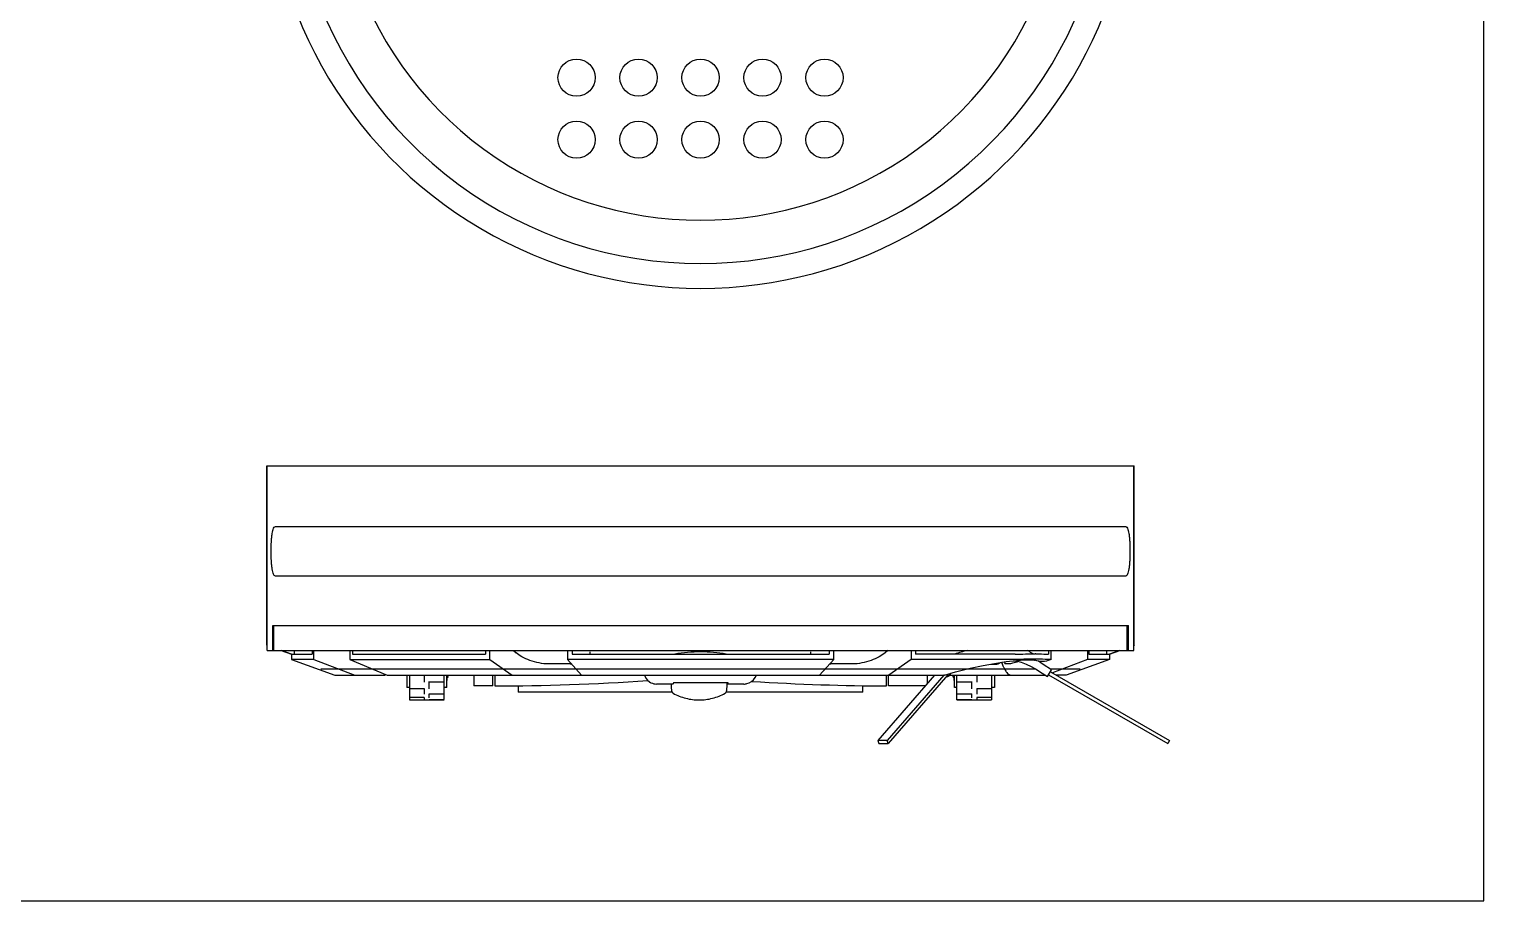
# Model space of a CAD drawing. Header units: millimetres. Extents: x 0 to 1189, y 0 to 841.
# Drawn here: x 602 to 1189, y 0 to 352 of the extents above; entities that cross this region are included whole.
import ezdxf

# ---------------------------------------------------------------- set-up
doc = ezdxf.new("R2010")
doc.units = ezdxf.units.MM
doc.header["$LTSCALE"] = 65.395
doc.layers.get('0').update_dxf_attribs({"linetype": 'CONTINUOUS'})
doc.layers.add('02___PRT_ALL_AXES', color=7, linetype='CONTINUOUS')
doc.layers.add('03___PRT_ALL_CURVES', color=7, linetype='CONTINUOUS')

msp = doc.modelspace()

# ---------------------------------------------------------------- linework, layer by layer
at = {"color": 7, "linetype": 'Continuous'}
for p, q in [((1189, 0), (1189, 841)), ((698.1, 103.19), (698.1, 175.56)), ((698.1, 175.56), (1048.01, 175.56)), ((698.3, 101.06), (698.3, 175.56)), ((1047.81, 101.06), (1047.81, 175.56)), ((1048.01, 103.19), (1048.01, 175.56)), ((701.59, 151.06), (1044.52, 151.06)), ((1044.52, 131.06), (701.59, 131.06)), ((700.49, 101.06), (700.49, 111.06)), ((700.49, 111.06), (1045.61, 111.06)), ((700.99, 101.06), (700.99, 111.06)), ((1045.13, 101.06), (1045.13, 111.06)), ((1045.61, 101.06), (1045.61, 111.06)), ((698.05, 103.19), (698.3, 103.1)), ((698.3, 103.12), (698.1, 103.19)), ((698.3, 101.06), (1047.81, 101.06)), ((703.9, 101.06), (708.05, 99.55)), ((708.06, 99.57), (703.95, 101.06)), ((709.24, 99.55), (709.24, 101.06)), ((716.4, 101.06), (716.4, 99.55)), ((717.04, 97.43), (717.04, 101.06)), ((731.62, 101.06), (731.62, 97.43)), ((732.66, 101.06), (732.66, 99.55)), ((786.36, 101.06), (786.36, 99.55)), ((788.07, 97.43), (788.07, 101.06)), ((797.57, 101.06), (798.63, 100.11)), ((819.33, 101.06), (819.33, 97.43)), ((821.23, 101.06), (821.23, 99.55)), ((828.55, 99.55), (828.55, 100.49)), ((917.55, 99.55), (917.55, 100.49)), ((924.88, 101.06), (924.88, 99.55)), ((926.77, 97.43), (926.77, 101.06)), ((948.54, 101.06), (947.48, 100.11)), ((958.03, 101.06), (958.03, 97.43)), ((959.74, 101.06), (959.74, 99.55)), ((1013.45, 101.06), (1013.45, 99.56)), ((1014.49, 97.43), (1014.49, 101.06)), ((1029.06, 101.06), (1029.06, 97.43)), ((1029.7, 101.06), (1029.7, 99.55)), ((1036.86, 99.55), (1036.86, 101.06)), ((1042.21, 101.06), (1038.05, 99.55)), ((1038.05, 99.57), (1042.16, 101.06)), ((1048.05, 103.19), (1047.81, 103.1)), ((1047.81, 103.12), (1048.01, 103.19)), ((708.05, 99.55), (708.05, 97.43)), ((708.05, 99.55), (716.4, 99.55)), ((717.04, 97.43), (708.05, 97.43)), ((717.04, 97.43), (733.57, 91.06)), ((731.62, 97.43), (746.6, 91.06)), ((731.62, 97.43), (788.07, 97.43)), ((732.66, 99.55), (786.36, 99.55)), ((788.07, 97.43), (797.07, 91.06)), ((820.45, 95.6), (811.75, 95.6)), ((819.33, 97.43), (825.02, 91.06)), ((926.77, 97.43), (819.33, 97.43)), ((821.23, 99.55), (924.88, 99.55)), ((926.77, 97.43), (921.08, 91.06)), ((934.36, 95.6), (925.65, 95.6)), ((958.03, 97.43), (949.03, 91.06)), ((1000.7, 97.43), (958.03, 97.43)), ((1000.01, 99.55), (959.74, 99.55)), ((990.08, 95.56), (992.5, 95.56)), ((997.22, 95.6), (995.98, 95.6)), ((1005.98, 97.27), (1005.97, 97.27)), ((1014.49, 97.43), (1013.36, 97.43)), ((1014.49, 97.43), (1014.01, 97.22)), ((1029.06, 97.43), (1014.97, 92)), ((1038.05, 97.43), (1029.06, 97.43)), ((1029.7, 99.55), (1038.05, 99.55)), ((1038.05, 99.55), (1038.05, 97.43)), ((725.53, 91.06), (745.89, 91.06)), ((746.6, 91.06), (971.16, 91.06)), ((754.55, 91.06), (754.55, 86.06)), ((755.65, 91.06), (755.65, 81.06)), ((761.65, 91.06), (761.65, 88.27)), ((763.65, 85.56), (763.65, 88.47)), ((763.65, 88.37), (769.65, 88.37)), ((769.65, 88.37), (769.65, 91.06)), ((769.65, 81.21), (769.65, 88.36)), ((770.66, 86.06), (770.66, 91.06)), ((770.84, 91.06), (770.84, 90.53)), ((771.14, 90.45), (770.84, 90.45)), ((771.14, 90.06), (770.84, 90.06)), ((771.14, 90.53), (771.14, 91.06)), ((781.65, 91.06), (781.61, 86.73)), ((789.3, 86.73), (789.3, 91.06)), ((790.05, 91.06), (790.05, 86.73)), ((862.19, 88.15), (884.16, 88.15)), ((967.38, 91.06), (944.57, 64.72)), ((948.05, 86.73), (948.05, 91.06)), ((971.18, 91.05), (948.38, 64.72)), ((972.76, 91.26), (948.73, 63.51)), ((948.8, 88.23), (948.8, 91.06)), ((948.8, 86.73), (948.8, 88.23)), ((964.59, 87.84), (964.56, 91.06)), ((971.49, 91.12), (971.16, 91.06)), ((972.16, 90.56), (972.79, 90.56)), ((972.7, 91.47), (972.76, 91.26)), ((973.29, 90.78), (974.17, 91.89)), ((973.29, 90.78), (974.12, 91.88)), ((973.4, 91.43), (973.34, 91.65)), ((973.52, 91.06), (1012.23, 91.06)), ((975.26, 90.45), (974.96, 90.45)), ((975.26, 90.06), (974.96, 90.06)), ((974.97, 90.53), (974.97, 91.06)), ((975.27, 91.06), (975.27, 90.53)), ((975.44, 86.06), (975.44, 91.06)), ((976.45, 88.37), (976.45, 91.06)), ((976.45, 88.37), (982.45, 88.37)), ((976.45, 81.12), (976.45, 88.36)), ((982.45, 85.56), (982.45, 88.47)), ((984.45, 91.06), (984.45, 88.27)), ((990.45, 91.06), (990.45, 81.06)), ((991.55, 91.06), (991.55, 86.06)), ((1013.05, 90.56), (1014.55, 93.16)), ((1013.55, 91.06), (1013.34, 91.06)), ((1013.45, 91.26), (1061.52, 63.51)), ((1014.15, 92.47), (1062.22, 64.72)), ((1020.58, 91.06), (1016.59, 91.06)), ((755.65, 86.06), (754.55, 86.06)), ((761.65, 85.61), (755.65, 85.61)), ((761.65, 85.67), (761.65, 83.4)), ((763.65, 81.96), (763.65, 83.52)), ((763.65, 83.49), (769.65, 83.49)), ((770.66, 86.06), (769.65, 86.06)), ((789.3, 86.73), (781.61, 86.73)), ((790.05, 86.73), (790.49, 86.73)), ((799.55, 86.87), (799.55, 84.26)), ((861.54, 84.26), (799.55, 84.26)), ((861.91, 87.47), (855.32, 87.47)), ((938.55, 84.26), (883.42, 84.26)), ((883.82, 87.47), (883.82, 87.48)), ((890.47, 87.47), (883.82, 87.47)), ((883.82, 87.47), (883.82, 87.47)), ((938.55, 84.26), (938.55, 86.9)), ((963.63, 86.73), (948.8, 86.73)), ((976.45, 86.06), (975.44, 86.06)), ((976.45, 83.49), (982.45, 83.49)), ((982.45, 81.96), (982.45, 83.52)), ((984.45, 85.67), (984.45, 83.4)), ((990.45, 85.61), (984.45, 85.61)), ((991.55, 86.06), (990.45, 86.06)), ((761.65, 82), (755.65, 82)), ((755.65, 81.06), (763.65, 81.06)), ((761.65, 82.01), (761.65, 81.18)), ((763.65, 81.06), (763.65, 81.21)), ((763.65, 81.21), (769.65, 81.21)), ((763.65, 81.12), (769.65, 81.12)), ((976.45, 81.21), (982.45, 81.21)), ((976.45, 81.12), (982.45, 81.12)), ((982.45, 81.06), (982.45, 81.21)), ((982.45, 81.06), (990.45, 81.06)), ((984.45, 82.01), (984.45, 81.18)), ((990.45, 82), (984.45, 82)), ((948.38, 64.72), (944.57, 64.72)), ((944.57, 64.72), (944.92, 63.51)), ((948.73, 63.51), (948.38, 64.72)), ((1062.22, 64.72), (1061.52, 63.51)), ((944.92, 63.51), (948.73, 63.51)), ((0, 0), (1189, 0))]:
    msp.add_line(p, q, dxfattribs=at)
for points in [[(971.49, 91.12), (975.83, 92.38), (981.8, 93.88), (987, 95)], [(987, 95), (991.56, 95.84), (996.37, 96.56), (1000.5, 97.01), (1003.84, 97.24), (1005.97, 97.27)], [(999.26, 96.88), (1000.39, 96.79), (1002.38, 96.32), (1004.4, 95.56), (1006.46, 94.54), (1008.57, 93.31), (1010.78, 91.94), (1013.05, 90.56)], [(1005.98, 97.27), (1006.9, 97.24), (1007.68, 97.18), (1007.9, 97.15)], [(1014.55, 93.16), (1011.28, 95.34), (1009.37, 96.74)], [(850.47, 91.06), (850.54, 90.83), (851.02, 89.88), (851.67, 89.05), (852.45, 88.39), (853.07, 88.02)], [(891.79, 87.66), (892.64, 87.97), (893.57, 88.5), (894.4, 89.21), (895.08, 90.08), (895.57, 91.06)]]:
    msp.add_lwpolyline(points, dxfattribs=at)
for centre, radius, start, end in [((873.05, 422.11), 165, 161, 19), ((873.05, 422.11), 147.53, 161, 19), ((873.05, 422.11), 175, 178.69027, 1.30973), ((1006.32, 4.1), 100.3, 104.81305, 107.85733), ((992.04, 79.56), 25.09, 56.06936, 59.08993), ((1010.76, 107.38), 8.44, 236.06608, 240.33059), ((1010.69, 107.26), 8.29, 240.33257, 243.80741), ((1010.64, 107.16), 8.18, 243.81095, 246.4857), ((820.46, 111.81), 16.21, 269.99141, 271.77375), ((925.65, 111.8), 16.2, 268.22556, 270.00855), ((992.5, 97.56), 2, 270, 302.62043), ((987.92, 104.72), 10.5, 302.62043, 305.5154), ((969.51, 85.39), 28.38, 21.09646, 22.97497), ((1007.55, -46.04), 143.56, 90.62637, 90.83084), ((1007.33, -22.18), 119.7, 89.73264, 90.64579), ((1007.35, 6.53), 93.15, 89.43356, 89.60269), ((139.53, 119.8), 632.03, 356.94035, 357.33849), ((731.18, 92.53), 40.04, 356.76156, 357.10067), ((680.35, 95.15), 90.94, 357.07263, 357.42661), ((855.32, 92.39), 4.91, 242.8321, 270.00407), ((807.55, 91.29), 76.37, 357.12934, 357.63912), ((1065.76, 95.15), 90.94, 182.57339, 182.92737), ((1014.93, 92.53), 40.04, 182.89933, 183.23844), ((1606.57, 119.8), 632.03, 182.66151, 183.05965), ((890.47, 92.23), 4.76, 270.03949, 286.07144)]:
    msp.add_arc(centre, radius, start, end, dxfattribs=at)
for centre, major_axis, start_param, end_param in [((843.51, 100.73), (113.16, 6.64), -2.064813, -1.504047), ((896.8, 100.73), (113.16, -6.64), -1.591951, -1.094321)]:
    msp.add_ellipse(centre, major_axis=major_axis, ratio=0.10893, start_param=start_param, end_param=end_param, dxfattribs=at)
for points, knots in [([(701.59, 131.06), (701.24, 131.06), (700.81, 131.82), (700.52, 132.8), (700.27, 134.05), (700.08, 135.54), (699.9, 137.91), (699.82, 141.06), (699.9, 144.22), (700.08, 146.59), (700.27, 148.08), (700.52, 149.33), (700.81, 150.31), (701.24, 151.06), (701.59, 151.06)], [0, 0, 0, 0, 0.050279, 0.096583, 0.157294, 0.230774, 0.314517, 0.5, 0.685483, 0.769226, 0.842706, 0.903417, 0.949721, 1, 1, 1, 1]), ([(701.59, 131.06), (701.24, 131.06), (700.81, 131.82), (700.52, 132.8), (700.27, 134.05), (700.08, 135.54), (699.9, 137.91), (699.82, 141.06), (699.9, 144.21), (700.08, 146.59), (700.27, 148.08), (700.52, 149.33), (700.81, 150.31), (701.24, 151.06), (701.59, 151.06)], [0, 0, 0, 0, 0.050278, 0.096587, 0.157298, 0.23077, 0.314512, 0.499981, 0.685474, 0.769228, 0.842705, 0.903415, 0.949723, 1, 1, 1, 1]), ([(1044.52, 151.06), (1044.87, 151.06), (1045.3, 150.31), (1045.59, 149.33), (1045.84, 148.08), (1046.02, 146.59), (1046.21, 144.22), (1046.29, 141.06), (1046.21, 137.91), (1046.02, 135.54), (1045.84, 134.05), (1045.59, 132.8), (1045.3, 131.82), (1044.87, 131.06), (1044.52, 131.06)], [0, 0, 0, 0, 0.050279, 0.096583, 0.157294, 0.230774, 0.314517, 0.5, 0.685483, 0.769226, 0.842706, 0.903417, 0.949721, 1, 1, 1, 1]), ([(1044.52, 151.06), (1044.87, 151.06), (1045.3, 150.31), (1045.59, 149.33), (1045.84, 148.08), (1046.02, 146.59), (1046.21, 144.21), (1046.29, 141.06), (1046.21, 137.91), (1046.02, 135.54), (1045.84, 134.05), (1045.59, 132.8), (1045.3, 131.82), (1044.87, 131.06), (1044.52, 131.06)], [0, 0, 0, 0, 0.050276, 0.096583, 0.157293, 0.23077, 0.314525, 0.500019, 0.68549, 0.769232, 0.842705, 0.903415, 0.949724, 1, 1, 1, 1]), ([(811.75, 95.6), (810.49, 95.6), (807.93, 95.89), (804.31, 96.89), (801.15, 98.28), (799.34, 99.46), (798.63, 100.11)], [0, 0, 0, 0, 0.267896, 0.544867, 0.796067, 1, 1, 1, 1]), ([(883.45, 99.56), (880.02, 100.17), (873.05, 100.7), (866.08, 100.17), (862.66, 99.56)], [0, 0, 0, 0, 0.5, 1, 1, 1, 1]), ([(947.48, 100.11), (946.77, 99.46), (944.96, 98.28), (941.8, 96.89), (938.18, 95.89), (935.62, 95.6), (934.36, 95.6)], [0, 0, 0, 0, 0.203939, 0.455148, 0.732121, 1, 1, 1, 1]), ([(995.38, 94.22), (995.31, 94.4), (995.02, 95.1), (994.71, 95.78), (994.46, 96.28)], [0, 0, 0, 0, 0.256498, 1, 1, 1, 1]), ([(995.38, 94.22), (995.45, 94.05), (995.71, 93.42), (996.04, 92.81), (996.33, 92.4)], [0, 0, 0, 0, 0.273219, 1, 1, 1, 1]), ([(1001.26, 96.55), (1000.48, 96.29), (999.16, 95.89), (997.78, 95.6), (997.22, 95.6)], [0, 0, 0, 0, 0.593128, 1, 1, 1, 1]), ([(1000.01, 99.55), (1001.37, 99.55), (1004.04, 99.64), (1006.7, 99.68), (1008, 99.67)], [0, 0, 0, 0, 0.513053, 1, 1, 1, 1]), ([(1005.46, 97.5), (1005.08, 97.49), (1003.49, 97.47), (1001.9, 97.43), (1000.7, 97.43)], [0, 0, 0, 0, 0.244347, 1, 1, 1, 1]), ([(1013.36, 97.43), (1012.92, 97.43), (1011.09, 97.45), (1009.27, 97.51), (1007.88, 97.51)], [0, 0, 0, 0, 0.241425, 1, 1, 1, 1]), ([(1014.01, 97.22), (1013.05, 96.82), (1010.97, 96.36), (1008.86, 96.72), (1007.89, 97.09)], [0, 0, 0, 0, 0.500573, 1, 1, 1, 1]), ([(1008.28, 99.67), (1008.72, 99.67), (1010.44, 99.64), (1012.17, 99.57), (1013.45, 99.56)], [0, 0, 0, 0, 0.25808, 1, 1, 1, 1]), ([(770.84, 90.53), (770.84, 90.52), (770.84, 90.5), (770.84, 90.47), (770.84, 90.46), (770.84, 90.45), (770.84, 90.45)], [0, 0, 0, 0, 0.433681, 0.745556, 0.934215, 1, 1, 1, 1]), ([(771.14, 90.45), (771.15, 90.45), (771.15, 90.46), (771.15, 90.46), (771.15, 90.48), (771.15, 90.5), (771.16, 90.55), (771.16, 90.62), (771.17, 90.7), (771.18, 90.85), (771.18, 90.97), (771.19, 91.06)], [0, 0, 0, 0, 0.004627, 0.017187, 0.037859, 0.066639, 0.148274, 0.2612, 0.404354, 0.576345, 1, 1, 1, 1]), ([(771.14, 90.53), (771.14, 90.52), (771.14, 90.5), (771.14, 90.47), (771.14, 90.46), (771.14, 90.45), (771.14, 90.45)], [0, 0, 0, 0, 0.433677, 0.74555, 0.934211, 1, 1, 1, 1]), ([(771.16, 90.27), (771.16, 90.24), (771.15, 90.19), (771.15, 90.13), (771.15, 90.09), (771.14, 90.07), (771.14, 90.06), (771.14, 90.06), (771.14, 90.06)], [0, 0, 0, 0, 0.42742, 0.742387, 0.854253, 0.934779, 0.98343, 1, 1, 1, 1]), ([(862.19, 88.15), (862.15, 88.01), (862.08, 87.78), (861.97, 87.55), (861.91, 87.47)], [0, 0, 0, 0, 0.591636, 1, 1, 1, 1]), ([(884.16, 88.15), (884.12, 88.01), (884.05, 87.78), (883.94, 87.55), (883.88, 87.47)], [0, 0, 0, 0, 0.591636, 1, 1, 1, 1]), ([(973.29, 90.78), (973.23, 90.71), (973.07, 90.59), (972.88, 90.56), (972.79, 90.56)], [0, 0, 0, 0, 0.499348, 1, 1, 1, 1]), ([(973.4, 91.43), (973.43, 91.32), (973.46, 91.09), (973.36, 90.86), (973.29, 90.78)], [0, 0, 0, 0, 0.507192, 1, 1, 1, 1]), ([(974.96, 90.45), (974.96, 90.45), (974.96, 90.46), (974.96, 90.46), (974.96, 90.48), (974.95, 90.5), (974.95, 90.55), (974.95, 90.62), (974.94, 90.7), (974.93, 90.85), (974.92, 90.97), (974.92, 91.06)], [0, 0, 0, 0, 0.004627, 0.017187, 0.037859, 0.066639, 0.148274, 0.2612, 0.404354, 0.576345, 1, 1, 1, 1]), ([(974.95, 90.27), (974.95, 90.24), (974.95, 90.19), (974.96, 90.13), (974.96, 90.09), (974.96, 90.07), (974.96, 90.06), (974.96, 90.06), (974.96, 90.06)], [0, 0, 0, 0, 0.42742, 0.742387, 0.854253, 0.934779, 0.98343, 1, 1, 1, 1]), ([(974.97, 90.53), (974.97, 90.52), (974.96, 90.5), (974.97, 90.47), (974.96, 90.46), (974.96, 90.45), (974.96, 90.45)], [0, 0, 0, 0, 0.433677, 0.74555, 0.934211, 1, 1, 1, 1]), ([(975.27, 90.53), (975.27, 90.52), (975.27, 90.5), (975.27, 90.47), (975.26, 90.46), (975.26, 90.45), (975.26, 90.45)], [0, 0, 0, 0, 0.433681, 0.745556, 0.934215, 1, 1, 1, 1]), ([(996.33, 92.4), (996.4, 92.3), (996.66, 91.95), (996.97, 91.64), (997.22, 91.45)], [0, 0, 0, 0, 0.276283, 1, 1, 1, 1]), ([(997.22, 91.45), (997.31, 91.39), (997.74, 91.13), (998.26, 91.06), (998.64, 91.06)], [0, 0, 0, 0, 0.223957, 1, 1, 1, 1]), ([(861.14, 87.47), (861.15, 87.25), (861.18, 86.83), (861.22, 86.24), (861.26, 85.73), (861.31, 85.28), (861.36, 84.91), (861.43, 84.57), (861.53, 84.26), (861.71, 83.98), (861.89, 83.84), (862, 83.77)], [0, 0, 0, 0, 0.169531, 0.320915, 0.453161, 0.56598, 0.660551, 0.74226, 0.83359, 0.90439, 1, 1, 1, 1]), ([(862, 83.77), (863.59, 82.89), (867.01, 81.53), (870.66, 81.06), (872.48, 81.06)], [0, 0, 0, 0, 0.499935, 1, 1, 1, 1]), ([(872.48, 81.06), (874.3, 81.06), (877.95, 81.53), (881.38, 82.89), (882.97, 83.77)], [0, 0, 0, 0, 0.500064, 1, 1, 1, 1]), ([(882.97, 83.77), (883.08, 83.84), (883.25, 83.98), (883.43, 84.26), (883.54, 84.57), (883.6, 84.91), (883.66, 85.28), (883.7, 85.72), (883.74, 86.24), (883.78, 86.83), (883.81, 87.24), (883.82, 87.47)], [0, 0, 0, 0, 0.09568, 0.166558, 0.257995, 0.339725, 0.434276, 0.547046, 0.67923, 0.830543, 1, 1, 1, 1])]:
    msp.add_open_spline(points, degree=3, knots=knots, dxfattribs=at)
at = {"layer": '02___PRT_ALL_AXES', "color": 7, "linetype": 'Continuous'}
for p, q in [((708.05, 97.43), (725.53, 91.06)), ((1038.05, 97.43), (1020.58, 91.06))]:
    msp.add_line(p, q, dxfattribs=at)
for centre in [(823.05, 332.11), (848.05, 332.11), (873.05, 332.11), (898.05, 332.11), (923.05, 332.11), (823.05, 307.11), (848.05, 307.11), (873.05, 307.11), (898.05, 307.11), (923.05, 307.11)]:
    msp.add_circle(centre, 7.5, dxfattribs=at)
at = {"layer": '03___PRT_ALL_CURVES', "color": 40, "linetype": 'Continuous'}
for p, q in [((1008.38, 93.42), (719.97, 93.42)), ((1026.14, 93.42), (1014.18, 93.42))]:
    msp.add_line(p, q, dxfattribs=at)

doc.saveas('drawing.dxf')
